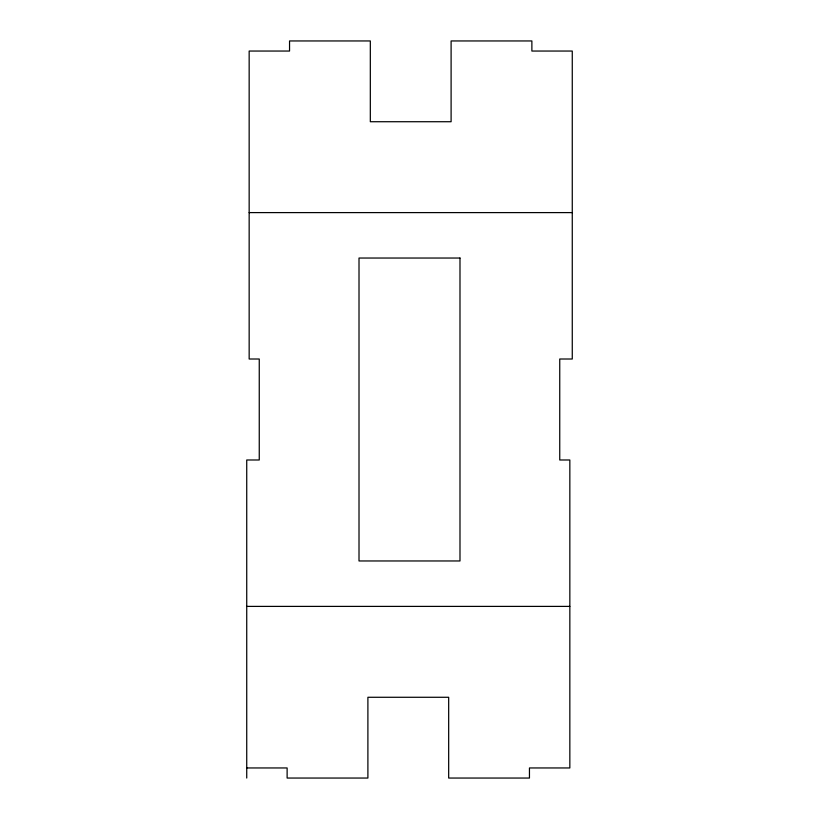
<?xml version="1.0" encoding="UTF-8"?>
<svg xmlns="http://www.w3.org/2000/svg" width="819" height="819" viewBox="0 0 819 819"><rect width="100%" height="100%" fill="white"/><g stroke="black" fill="none" stroke-linecap="round" stroke-linejoin="round"><path stroke-width="1.23" d="M249.16 212.602L572.266 212.602M246.734 606.398L569.84 606.398M246.734 767.956L287.121 767.956L287.121 778.05L367.895 778.05L367.895 697.276L448.679 697.276L448.679 778.05L529.453 778.05L529.453 767.956L569.84 767.956L569.84 459.991L559.746 459.991L559.746 359.009L572.266 359.009L572.266 51.044L531.879 51.044L531.879 40.95L451.105 40.95L451.105 121.724L370.321 121.724L370.321 40.95L289.547 40.95L289.547 51.044L249.16 51.044L249.16 359.009L259.254 359.009L259.254 459.991L246.734 459.991L246.734 778.05M459.991 258.036L359.009 258.036L359.009 560.964L459.991 560.964L459.991 258.036"/></g></svg>
